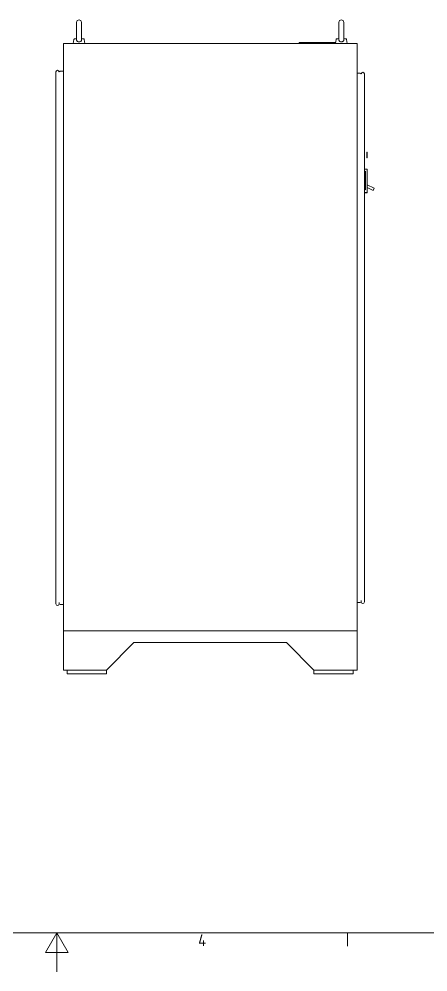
# Model space of a CAD drawing. Header units: millimetres. Extents: x 0 to 5940, y 0 to 4200.
# Drawn here: x 2873 to 3918, y 0 to 2433 of the extents above; entities that cross this region are included whole.
import ezdxf

# ---------------------------------------------------------------- set-up
doc = ezdxf.new("R2010")
doc.units = ezdxf.units.MM
doc.header["$LTSCALE"] = 10
doc.layers.get('0').update_dxf_attribs({"color": 3, "lineweight": 5, "true_color": 0x00ff00})
doc.layers.add('가시적인 것(ISO)', color=3, linetype='Continuous', lineweight=5, true_color=0x00ff00)
doc.layers.add('경계(ISO)', color=7, linetype='Continuous', lineweight=5)
doc.styles.add('문자 텍스트_PSTEK_POSCO', font='isocp.shx')

# ---------------------------------------------------------------- blocks, each defined once
blk = doc.blocks.new('경계 Default Border')
at = {"layer": '경계(ISO)'}
blk.add_line((371.25, 10), (371.25, 6.6), dxfattribs=at)
at = {"layer": '경계(ISO)', "flags": 128}
for points in [[(10, 10), (10, 410), (584, 410), (584, 10), (10, 10)], [(297, 0), (297, 10), (294.11, 5), (299.89, 5), (297, 10)]]:
    blk.add_lwpolyline(points, dxfattribs=at)
at = {"layer": '경계(ISO)', "color": 2, "true_color": 0xffff00, "insert": (333.1, 6.6), "char_height": 3, "attachment_point": 7, "style": '문자 텍스트_PSTEK_POSCO'}
blk.add_mtext('4', dxfattribs=at)

msp = doc.modelspace()

# ---------------------------------------------------------------- linework, layer by layer
at = {"layer": '가시적인 것(ISO)'}
for p, q in [((3020.312, 2424.438), (3020.312, 2380.072)), ((3032.812, 2380.072), (3032.812, 2424.438)), ((3690.312, 2424.438), (3690.312, 2380.072)), ((3702.812, 2380.072), (3702.812, 2424.438)), ((3736.562, 2370.688), (2986.562, 2370.688)), ((2986.562, 2370.688), (2986.562, 870.688)), ((3013.316, 2380.636), (3011.562, 2370.688)), ((3039.808, 2380.636), (3041.562, 2370.688)), ((3588.562, 2372.688), (3681.915, 2372.688)), ((3588.562, 2370.688), (3588.562, 2372.688)), ((3683.316, 2380.636), (3681.562, 2370.688)), ((3709.808, 2380.636), (3711.562, 2370.688)), ((3736.562, 870.688), (3736.562, 2370.688)), ((2967.562, 2297.838), (2967.562, 939.538)), ((2976.057, 2297.988), (2975.559, 2297.988)), ((2986.562, 2299.338), (2978.562, 2299.338)), ((3736.562, 2294.338), (3744.562, 2294.338)), ((3747.068, 2292.988), (3747.565, 2292.988)), ((3755.562, 2292.838), (3755.562, 944.538)), ((3762.562, 2093.188), (3761.562, 2093.188)), ((3761.562, 2078.188), (3761.562, 2093.188)), ((3762.562, 2093.188), (3762.562, 2078.188)), ((3762.562, 2078.188), (3761.562, 2078.188)), ((3755.562, 2049.688), (3762.562, 2049.688)), ((3755.562, 2045.188), (3758.562, 2043.688)), ((3758.562, 2043.688), (3758.562, 1997.688)), ((3762.562, 2049.688), (3762.562, 1989.688)), ((3758.562, 1997.688), (3755.562, 1996.188)), ((3762.562, 2009.454), (3780.259, 2000.567)), ((3777.566, 1995.205), (3762.562, 2002.74)), ((3780.259, 2000.567), (3777.566, 1995.205)), ((3755.562, 1989.688), (3762.562, 1989.688)), ((3755.562, 1989.288), (3762.562, 1989.288)), ((3762.562, 1989.688), (3762.562, 1989.288)), ((2976.057, 943.388), (2975.559, 943.388)), ((2975.562, 943.388), (2975.562, 939.538)), ((2986.562, 938.038), (2978.562, 938.038)), ((3736.562, 943.038), (3744.562, 943.038)), ((3747.068, 948.388), (3747.565, 948.388)), ((3747.562, 948.388), (3747.562, 944.538)), ((2986.562, 870.688), (3736.562, 870.688)), ((2986.562, 870.688), (2986.562, 770.688)), ((2986.562, 870.688), (3736.562, 870.688)), ((3736.562, 870.688), (3736.562, 770.688)), ((3096.562, 770.688), (3166.562, 840.688)), ((3166.562, 840.688), (3556.562, 840.688)), ((3556.562, 840.688), (3626.562, 770.688)), ((2986.562, 770.688), (3096.562, 770.688)), ((2996.562, 770.688), (2996.562, 760.688)), ((3096.562, 760.688), (2996.562, 760.688)), ((3096.562, 770.688), (3096.562, 760.688)), ((3626.562, 770.688), (3626.562, 760.688)), ((3626.562, 770.688), (3736.562, 770.688)), ((3726.562, 760.688), (3626.562, 760.688)), ((3726.562, 770.688), (3726.562, 760.688))]:
    msp.add_line(p, q, dxfattribs=at)
for centre, radius, start, end in [((3026.562, 2424.438), 6.25, 0, 180), ((3696.562, 2424.438), 6.25, 0, 180), ((3014.892, 2380.358), 1.6, 102.026552, 170), ((3026.562, 2325.58), 57.608, 96.228381, 102.026552), ((3026.562, 2325.58), 57.608, 77.973448, 83.771619), ((3038.232, 2380.358), 1.6, 10, 77.973448), ((3684.892, 2380.358), 1.6, 102.026552, 170), ((3696.562, 2325.58), 57.608, 96.228381, 102.026552), ((3696.562, 2325.58), 57.608, 77.973448, 83.771619), ((3708.232, 2380.358), 1.6, 10, 77.973448), ((2971.562, 2297.838), 4, 2.149096, 180), ((2978.562, 2296.338), 3, 90, 146.632987), ((3744.562, 2291.338), 3, 33.367013, 90), ((3751.562, 2292.838), 4, 0, 177.850904), ((2971.562, 939.538), 4, 180, 0), ((2978.562, 941.038), 3, 180, 270), ((3744.562, 946.038), 3, 270, 0), ((3751.562, 944.538), 4, 180, 0)]:
    msp.add_arc(centre, radius, start, end, dxfattribs=at)
for points in [[(3032.812, 2380.072), (3032.813, 2379.485), (3032.735, 2378.913), (3032.367, 2377.674), (3032.034, 2377.05), (3031.116, 2375.947), (3030.534, 2375.486), (3029.178, 2374.77), (3028.41, 2374.53), (3026.809, 2374.306), (3025.992, 2374.323), (3024.41, 2374.615), (3023.661, 2374.887), (3022.329, 2375.674), (3021.759, 2376.184), (3020.897, 2377.383), (3020.604, 2378.048), (3020.356, 2379.197), (3020.312, 2379.631), (3020.312, 2380.072)], [(3702.812, 2380.072), (3702.813, 2379.485), (3702.735, 2378.913), (3702.367, 2377.674), (3702.034, 2377.05), (3701.116, 2375.947), (3700.534, 2375.486), (3699.178, 2374.77), (3698.41, 2374.53), (3696.809, 2374.306), (3695.992, 2374.323), (3694.41, 2374.615), (3693.661, 2374.887), (3692.329, 2375.674), (3691.759, 2376.184), (3690.897, 2377.383), (3690.604, 2378.048), (3690.356, 2379.197), (3690.312, 2379.631), (3690.312, 2380.072)]]:
    msp.add_open_spline(points, degree=3, knots=[0.05772148, 0.05772148, 0.05772148, 0.05772148, 0.23899851, 0.23899851, 0.46692882, 0.46692882, 0.70340854, 0.70340854, 0.94828753, 0.94828753, 1.19193978, 1.19193978, 1.43584134, 1.43584134, 1.68063298, 1.68063298, 1.91383984, 1.91383984, 2.04970582, 2.04970582, 2.04970582, 2.04970582], dxfattribs=at)

# ---------------------------------------------------------------- block references
at = {"xscale": 10, "yscale": 10, "zscale": 10}
msp.add_blockref('경계 Default Border', (0, 0), dxfattribs=at)

doc.saveas('drawing.dxf')
